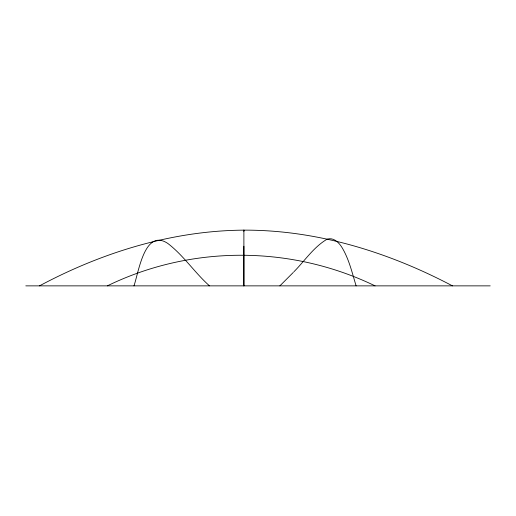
<?xml version="1.0" encoding="UTF-8"?>
<svg xmlns="http://www.w3.org/2000/svg" width="516" height="516" viewBox="0 0 516 516"><rect width="100%" height="100%" fill="white"/><g stroke="black" fill="none" stroke-linecap="round" stroke-linejoin="round"><path stroke-width="0.77" d="M133.954 285.864C138.591 272.938 144.467 228.001 167.719 243.371C183.612 255.478 194.635 272.635 209.502 285.864M293.901 271.771C304.782 260.844 313.638 247.035 327.144 239.166C333.542 237.115 339.077 242.63 342.082 247.654C349.106 259.393 352.164 272.912 356.111 285.864M293.314 272.409L279.865 285.864M39.487 285.864C102.774 252.034 173.647 230.246 245.803 230.136C318.082 230.278 388.903 252.356 452.448 285.864M107.334 285.864C191.404 244.906 290.94 245.203 375.061 285.864M25.8 285.864L490.2 285.864M243.887 231.342L243.887 230.142L243.887 285.864L243.887 246.242"/></g></svg>
